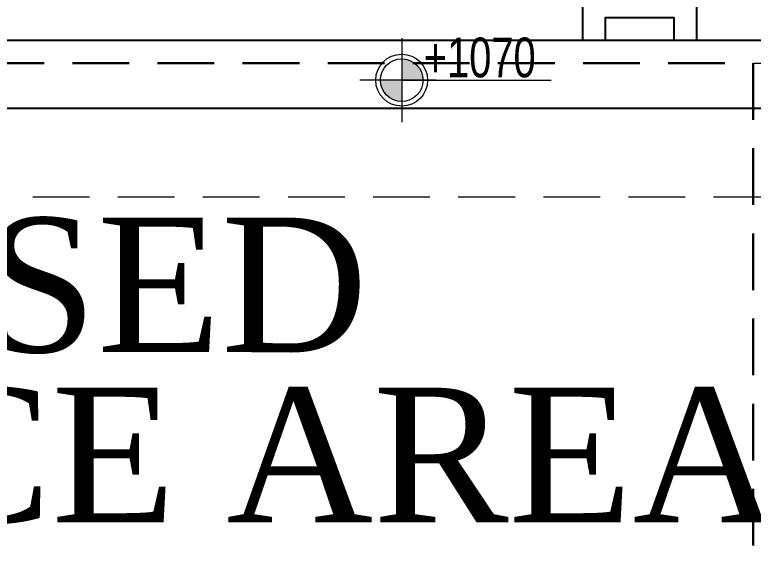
# Model space of a CAD drawing. Header units: inches. Extents: x -114 to 635, y -137 to 57.
# Drawn here: x -49.058 to -45.805, y 30.68 to 33.074 of the extents above; entities that cross this region are included whole.
import ezdxf
from ezdxf.enums import TextEntityAlignment as Align

# ---------------------------------------------------------------- set-up
doc = ezdxf.new("R2010")
doc.units = ezdxf.units.IN
doc.header["$MEASUREMENT"] = 0
doc.header["$PDMODE"] = 98
doc.linetypes.add('DASHED2', pattern=[0.375, 0.25, -0.125])
doc.linetypes.add('HIDDEN', pattern=[0.375, 0.25, -0.125])
doc.layers.get('0').update_dxf_attribs({"lineweight": 5})
doc.layers.get('Defpoints').update_dxf_attribs({"lineweight": 5})
for name, color, linetype, lineweight in [('A-text', 111, 'Continuous', 5), ('DETAILS DIMENSION', 15, 'Continuous', 5), ('HIDDEN', 237, 'HIDDEN', 0), ('LEVEL SYMBOL', 8, 'Continuous', 5), ('ROOF LINE 2', 244, 'Continuous', 25)]:
    doc.layers.add(name, color=color, linetype=linetype, lineweight=lineweight)
doc.styles.add('002-F.FLOOR PLAN$0$xref plans$0$ATTRIBUTE', font='BKANT.TTF')
doc.styles.add('BORDER', font='times.ttf', dxfattribs={"height": 0.2})
doc.styles.add('ST', font='times.ttf', dxfattribs={"width": 0.8})
doc.dimstyles.new('RASH PLAN', dxfattribs={"dimtxt": 0.15, "dimasz": 0.05, "dimexe": 0, "dimexo": 0.1, "dimgap": 0.05, "dimtad": 0, "dimdec": 0, "dimlfac": 100, "dimzin": 0, "dimdsep": 46, "dimtxsty": 'ST', "dimblk": 'OBLIQUE', "dimcen": 0.09, "dimclrd": 200, "dimclre": 6, "dimclrt": 1, "dimadec": 0, "dimazin": 0, "dimtfac": 1, "dimtdec": 0, "dimtmove": 1, "dimatfit": 3, "dimldrblk": 'OBLIQUE', "dimfxl": 0, "dimtolj": 1, "dimtzin": 0, "dimlwd": -1, "dimlwe": -1, "dimarcsym": 0})

# ---------------------------------------------------------------- blocks, each defined once
blk = doc.blocks.new('002-F.FLOOR PLAN$0$xref plans$0$LVL-PL')
h = blk.add_hatch(color=256)
h.paths.add_polyline_path([(0, 0.1233), (0, 0), (0.1233, 0, 0.414214)])
h.paths.add_polyline_path([(0, 0), (-0.1233, 0, 0.414214), (0, -0.1233)])
for p, q in [((0, 0.2424), (0, -0.2424)), ((0.2, 0), (-0.2424, 0)), ((0, 0), (0.8648, 0))]:
    blk.add_line(p, q)
for radius in [0.15, 0.1233]:
    blk.add_circle((0, 0), radius)
at = {"style": '002-F.FLOOR PLAN$0$xref plans$0$ATTRIBUTE', "width": 0.75, "flags": 12}
for tag, p in [('LEVEL', (0.517, 0.1508)), ('POSITION', (0.517, -0.1541))]:
    blk.add_attdef(tag, text='', height=0.2, dxfattribs=at).set_placement(p, align=Align.MIDDLE)
blk = doc.blocks.new('_Oblique')
at = {"color": 0, "lineweight": -2}
blk.add_line((-0.5, -0.5), (0.5, 0.5), dxfattribs=at)
blk = doc.blocks.new('*D749')
at = {"layer": 'Defpoints', "color": 0, "transparency": 16777216}
for p in [(-54.6045, 32.6609), (-32.3056, 32.6609), (-54.6045, 32.2724)]:
    blk.add_point(p, dxfattribs=at)
at = {"layer": 'DETAILS DIMENSION', "color": 6, "transparency": 16777216}
for p, q in [((-54.6045, 32.5609), (-54.6045, 32.2724)), ((-32.3056, 32.5609), (-32.3056, 32.2724))]:
    blk.add_line(p, q, dxfattribs=at)
at = {"layer": 'DETAILS DIMENSION', "color": 200, "linetype": 'DASHED2', "transparency": 16777216}
for p, q in [((-54.6045, 32.2724), (-43.6772, 32.2724)), ((-32.3056, 32.2724), (-43.2329, 32.2724))]:
    blk.add_line(p, q, dxfattribs=at)
at = {"layer": 'DETAILS DIMENSION', "color": 200, "transparency": 16777216, "xscale": 0.05, "yscale": 0.05, "zscale": 0.05, "rotation": 180}
blk.add_blockref('_Oblique', (-54.6045, 32.2724), dxfattribs=at)
at = {"layer": 'DETAILS DIMENSION', "color": 200, "transparency": 16777216, "xscale": 0.05, "yscale": 0.05, "zscale": 0.05}
blk.add_blockref('_Oblique', (-32.3056, 32.2724), dxfattribs=at)
at = {"layer": 'DETAILS DIMENSION', "color": 1, "transparency": 16777216, "insert": (-43.4551, 32.2724), "char_height": 0.15, "attachment_point": 5, "style": 'ST'}
blk.add_mtext('\\A1;2230', dxfattribs=at)

msp = doc.modelspace()

# ---------------------------------------------------------------- linework, layer by layer
at = {"color": 5, "linetype": 'HIDDEN', "lineweight": 30}
msp.add_lwpolyline([(-54.8045, 32.8609), (-45.805, 32.8609), (-45.805, 27.5605), (-54.8045, 27.5605)], close=True, dxfattribs=at)
at = {"layer": 'HIDDEN'}
msp.add_line((-54.8045, 32.8609), (-32.1056, 32.8609), dxfattribs=at)
at = {"layer": 'ROOF LINE 2'}
for points in [[(-46.5551, 32.9609), (-46.5551, 33.1609), (-46.0551, 33.1609), (-46.0551, 32.9609)], [(-46.4551, 32.9609), (-46.4551, 33.0609), (-46.1551, 33.0609), (-46.1551, 32.9609)], [(-46.5551, 32.9609), (-54.9045, 32.9609), (-54.9045, 8.0605)], [(-40.2066, 13.2602), (-32.6055, 13.2602), (-32.6055, 19.5598), (-34.6054, 19.5598), (-34.6054, 25.36), (-32.0056, 25.36), (-32.0056, 32.9609), (-46.5551, 32.9609)], [(-32.9055, 13.5602), (-32.9055, 19.2598), (-34.9054, 19.2598), (-34.9054, 25.66), (-32.3056, 25.66), (-32.3056, 32.6609), (-54.6045, 32.6609)]]:
    msp.add_lwpolyline(points, dxfattribs=at)

# ---------------------------------------------------------------- block references
at = {"layer": 'LEVEL SYMBOL', "linetype": 'Continuous', "lineweight": 0}
ref = msp.add_blockref('002-F.FLOOR PLAN$0$xref plans$0$LVL-PL', (-47.3537, 32.7855), dxfattribs=dict(at, xscale=0.7620000000000069, yscale=0.7620000000000069, zscale=0.7620000000000069))
ref.add_attrib('LEVEL', '+1070', dxfattribs={"layer": '0', "lineweight": 5, "height": 0.175, "rotation": 360, "style": '002-F.FLOOR PLAN$0$xref plans$0$ATTRIBUTE', "width": 0.75}).set_placement((-47.0099, 32.8858), align=Align.MIDDLE)

# ---------------------------------------------------------------- texts
at = {"layer": 'A-text', "style": 'BORDER'}
for s, height, p in [('PROPOSED', 0.59238, (-52.078, 31.588)), ('SERVICE AREA, G.F ONLY', 0.592381, (-52.078, 30.8388))]:
    msp.add_text(s, height=height, dxfattribs=at).set_placement(p)

# ---------------------------------------------------------------- dimensions: what is measured, and where the dimension line sits
at = {"layer": 'DETAILS DIMENSION'}
dim = msp.add_linear_dim(base=(-54.6045, 32.2724), p1=(-32.3056, 32.6609), p2=(-54.6045, 32.6609), dimstyle='RASH PLAN', dxfattribs=at)
dim.commit()
dim.dimension.update_dxf_attribs({"geometry": '*D749', "text_midpoint": (-43.4551, 32.2724)})

doc.saveas('drawing.dxf')
